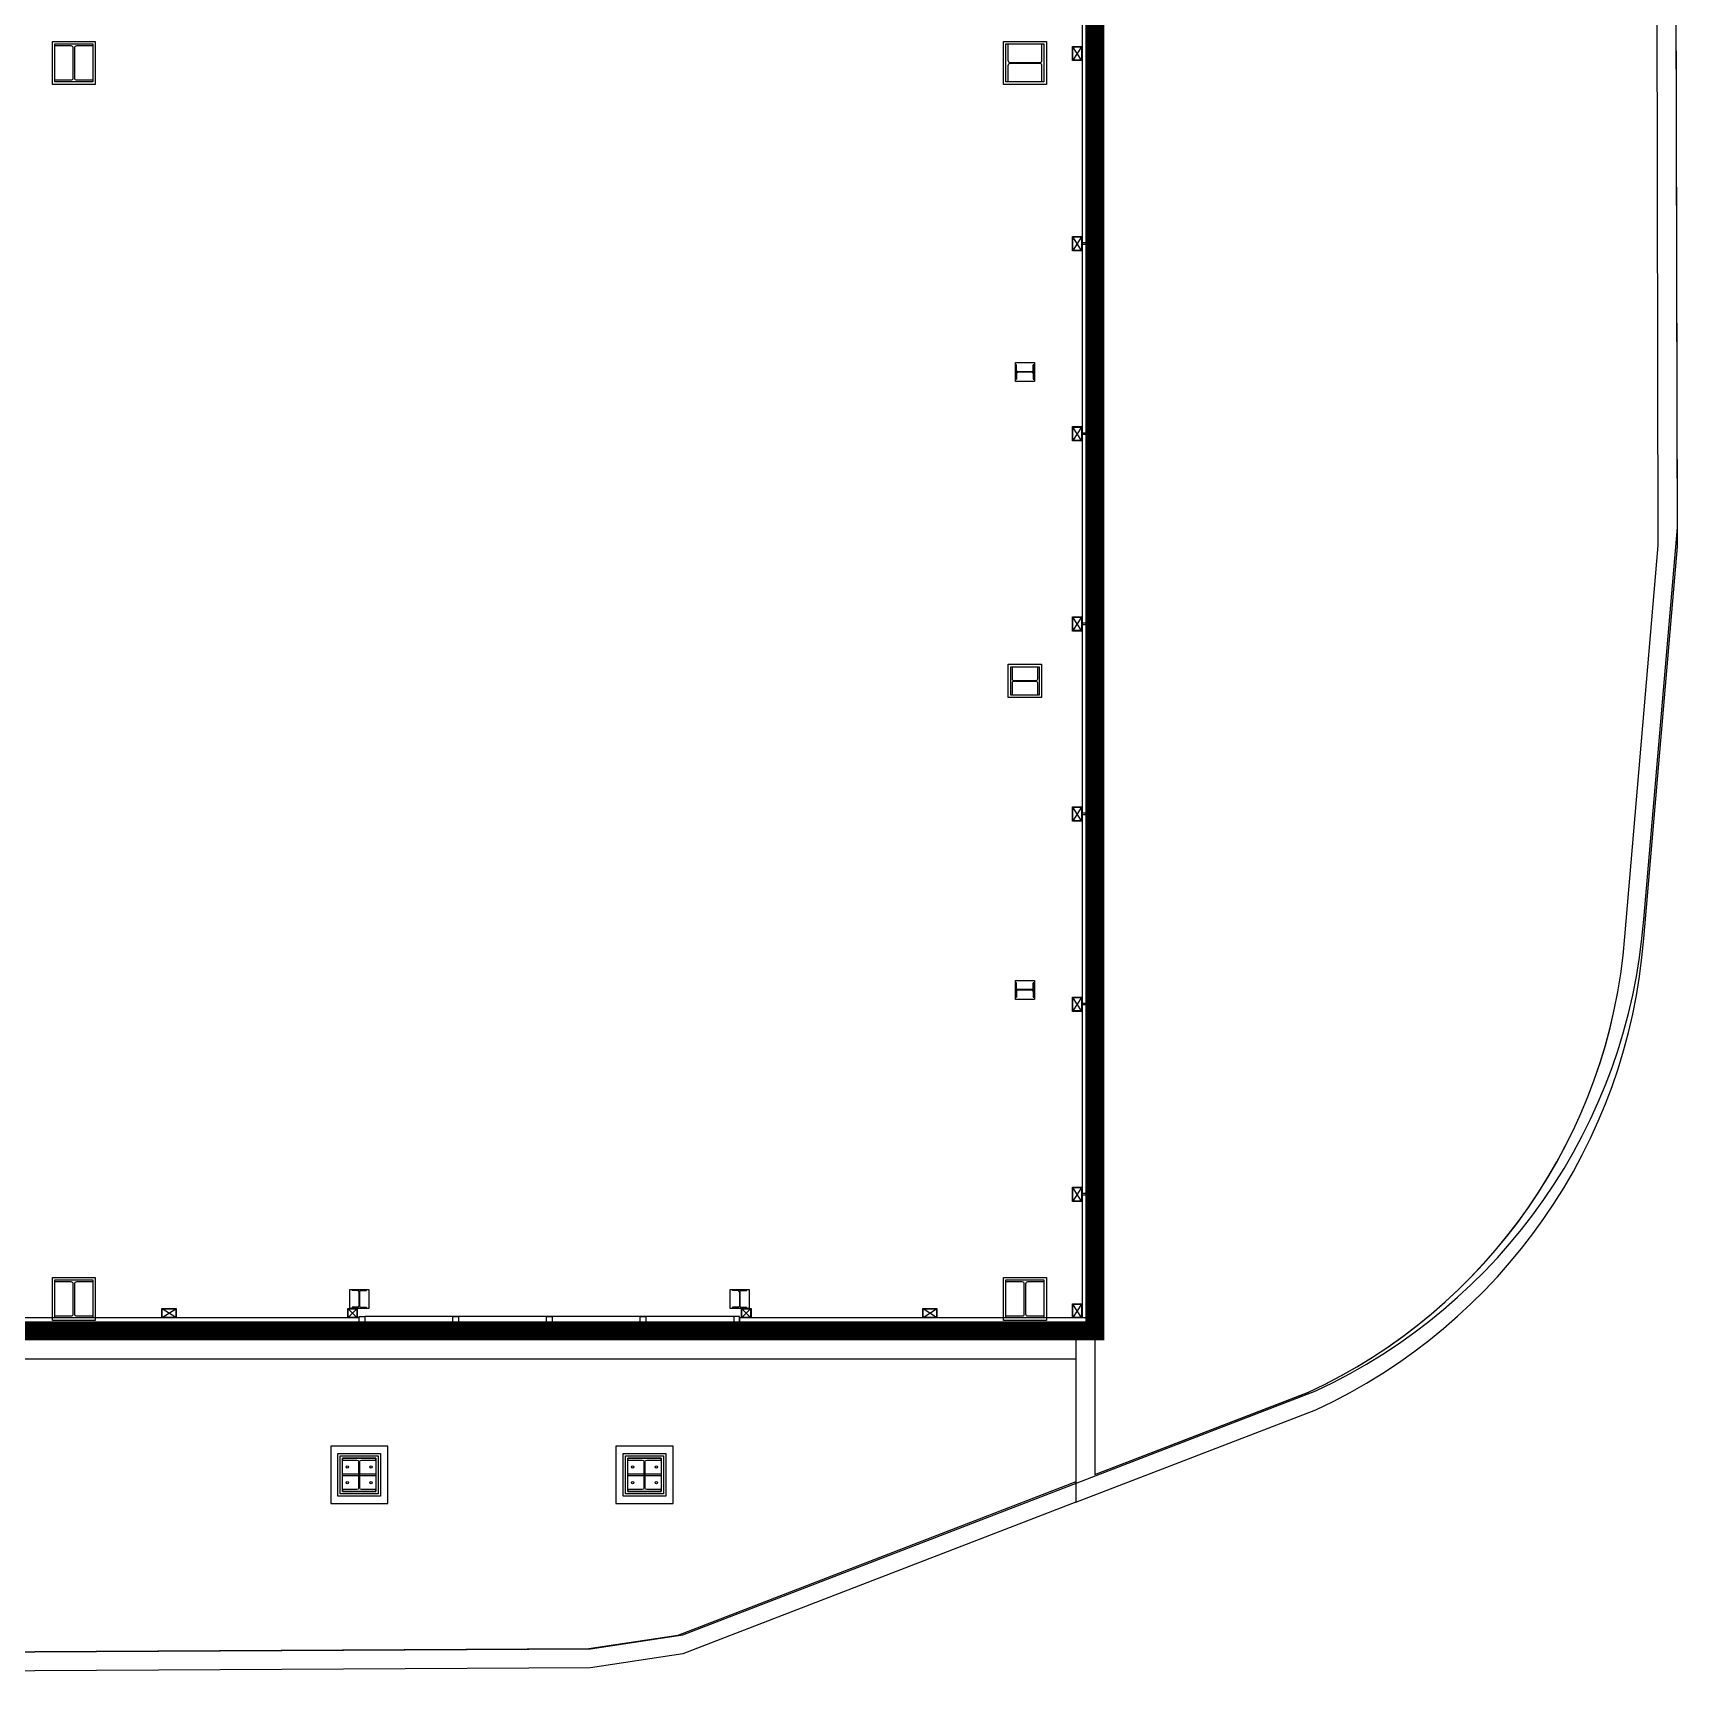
# Model space of a CAD drawing. Header units: millimetres. Extents: x 0 to 420500, y 0 to 297000.
# Drawn here: x 183277 to 200568, y 203247 to 220723 of the extents above; entities that cross this region are included whole.
import ezdxf

# ---------------------------------------------------------------- set-up
doc = ezdxf.new("R2010")
doc.units = ezdxf.units.MM
doc.header["$LTSCALE"] = 500
doc.linetypes.add('HID', pattern=[2.3, 1.5, -0.8])
for name, color, linetype in [('AA-WAXM-FRAM', 7, 'Continuous'), ('AX', 2, 'Continuous'), ('BACK', 8, 'Continuous'), ('메탈판넬-2', 8, 'Continuous')]:
    doc.layers.add(name, color=color, linetype=linetype)

# ---------------------------------------------------------------- blocks, each defined once
blk = doc.blocks.new('SQ-PIPE-100X100X4.5T')
at = {"layer": 'BACK'}
for p, q in [((-89, 8), (46, 8)), ((-89, -8), (46, -8))]:
    blk.add_line(p, q, dxfattribs=at)
blk.add_circle((-69, 0), 7.5, dxfattribs=at)
blk.add_arc((-102, 0), 15.1, 330.1372, 29.8628, dxfattribs=at)
blk = doc.blocks.new('SQ-PIPE-100X100X4.5TS')
at = {"layer": 'BACK'}
for p, q in [((-71, 4), (71, 96)), ((71, 4), (-71, 96))]:
    blk.add_line(p, q, dxfattribs=at)
for points in [[(75, 0), (75, 100), (-75, 100), (-75, 0)], [(71, 4), (71, 96), (-71, 96), (-71, 4)]]:
    blk.add_lwpolyline(points, close=True, dxfattribs=at)
blk = doc.blocks.new('SQ-PIPE-100X100X4.5TP')
at = {"layer": 'BACK'}
for p, q in [((-96, 96), (-4, 4)), ((-4, 96), (-96, 4))]:
    blk.add_line(p, q, dxfattribs=at)
for points in [[(0, 100), (0, 0), (-100, 0), (-100, 100)], [(-4, 96), (-4, 4), (-96, 4), (-96, 96)]]:
    blk.add_lwpolyline(points, close=True, dxfattribs=at)
blk = doc.blocks.new('X-PIPE-1PL')
for p in [(63980, -43300), (68120, -43300)]:
    blk.add_blockref('SQ-PIPE-100X100X4.5TP', p)
at = {"layer": 'AA-WAXM-FRAM', "xscale": -1}
for p in [(71646, -32000), (71646, -34000), (71646, -34000), (71646, -36000), (71646, -38000), (71646, -38000), (71646, -40000), (71646, -42000)]:
    blk.add_blockref('SQ-PIPE-100X100X4.5T', p, dxfattribs=at)
at = {"layer": '메탈판넬-2', "rotation": 90}
for p, xscale in [((71600, -30000), -1.000000000000002), ((71600, -32000), -1.000000000000002), ((71600, -34000), -1.000000000000002), ((71600, -36000), -1.000000000000002), ((71600, -38000), -1.000000000000002), ((71600, -40000), -1.000000000000002), ((71600, -42000), -1.000000000000003), ((71600, -43225), -1.000000000000001)]:
    blk.add_blockref('SQ-PIPE-100X100X4.5TS', p, dxfattribs=dict(at, xscale=xscale))
at = {"layer": '메탈판넬-2', "xscale": -1}
for p in [(62000, -43300), (70000, -43300)]:
    blk.add_blockref('SQ-PIPE-100X100X4.5TS', p, dxfattribs=at)
blk = doc.blocks.new('1층 창문-1')
at = {"layer": 'BACK'}
for p, q in [((105500, 42615), (105560, 42615)), ((105500, 42465), (105500, 42615)), ((105560, 42489), (105500, 42489)), ((105530, 42489), (105530, 42465)), ((105560, 42615), (105560, 42489)), ((106515, 42488), (106515, 42464)), ((107500, 42488), (107500, 42464)), ((108485, 42488), (108485, 42464)), ((109440, 42615), (109440, 42489)), ((109500, 42615), (109440, 42615)), ((109440, 42489), (109500, 42489)), ((109470, 42489), (109470, 42465)), ((109500, 42465), (109500, 42615)), ((105530, 42465), (105500, 42465)), ((109470, 42465), (109500, 42465))]:
    blk.add_line(p, q, dxfattribs=at)
at = {"layer": 'BACK', "linetype": 'Continuous', "ltscale": 2}
for p, q in [((105530, 42489), (109500, 42489)), ((105530, 42465), (109470, 42465))]:
    blk.add_line(p, q, dxfattribs=at)
at = {"layer": 'BACK', "linetype": 'Continuous'}
blk.add_line((109500, 42615), (105560, 42615), dxfattribs=at)
at = {"layer": 'BACK'}
for points in [[(106485, 42614), (106545, 42614), (106545, 42488), (106485, 42488)], [(107470, 42614), (107530, 42614), (107530, 42488), (107470, 42488)], [(108455, 42614), (108515, 42614), (108515, 42488), (108455, 42488)]]:
    blk.add_lwpolyline(points, close=True, dxfattribs=at)
blk = doc.blocks.new('S-SC3')
at = {"layer": 'BACK'}
for points in [[(-225, 225), (225, 225), (225, -225), (-225, -225)], [(-200, 200), (200, 200), (200, -200), (-200, -200)]]:
    blk.add_lwpolyline(points, close=True, dxfattribs=at)
blk.add_lwpolyline([(-200, -200), (-200, -179), (-28.5, -179, 0.4142136), (-6.5, -157), (-6.5, 157, 0.4142136), (-28.5, 179), (-200, 179), (-200, 200), (200, 200), (200, 179), (28.5, 179, 0.4142136), (6.5, 157), (6.5, -157, 0.4142136), (28.5, -179), (200, -179), (200, -200)], format="xyb", close=True, dxfattribs=at)
blk = doc.blocks.new('S-SC3A')
at = {"layer": 'BACK'}
for points in [[(-175, 175), (175, 175), (175, -175), (-175, -175)], [(-150, 150), (150, 150), (150, -150), (-150, -150)]]:
    blk.add_lwpolyline(points, close=True, dxfattribs=at)
blk.add_lwpolyline([(-150, -150), (-150, -135), (-23, -135, 0.414214), (-5, -117), (-5, 117, 0.414214), (-23, 135), (-150, 135), (-150, 150), (150, 150), (150, 135), (23, 135, 0.414214), (5, 117), (5, -117, 0.414214), (23, -135), (150, -135), (150, -150)], format="xyb", close=True, dxfattribs=at)
blk = doc.blocks.new('S-SC21')
at = {"layer": 'BACK'}
for points in [[(-225, 225), (225, 225), (225, -225), (-225, -225)], [(-200, 200), (200, 200), (200, -200), (-200, -200)], [(-175, 175), (175, 175), (175, -175), (-175, -175)], [(-175, 9.5), (-6, 9.5), (-6, -9.5), (-175, -9.5)], [(6, 9.5), (175, 9.5), (175, -9.5), (6, -9.5)]]:
    blk.add_lwpolyline(points, close=True, dxfattribs=at)
blk.add_lwpolyline([(-175, -175), (175, -175), (175, -156), (25.25, -156, -0.41421356), (6, -136.75), (6, 136.75, -0.41421356), (25.25, 156), (175, 156), (175, 175), (-175, 175), (-175, 156), (-25.25, 156, -0.41421356), (-6, 136.75), (-6, -136.75, -0.41421356), (-25.25, -156), (-175, -156)], format="xyb", close=True, dxfattribs=at)
for centre in [(-125, 82.75), (125, 82.75), (-125, -82.75), (125, -82.75)]:
    blk.add_circle(centre, 12, dxfattribs=at)
blk = doc.blocks.new('S-SC2')
at = {"layer": 'BACK'}
for points in [[(-225, 225), (225, 225), (225, -225), (-225, -225)], [(-200, 200), (200, 200), (200, -200), (-200, -200)]]:
    blk.add_lwpolyline(points, close=True, dxfattribs=at)
blk.add_lwpolyline([(-200, -200), (-200, -179), (-28.5, -179, 0.4142136), (-6.5, -157), (-6.5, 157, 0.4142136), (-28.5, 179), (-200, 179), (-200, 200), (200, 200), (200, 179), (28.5, 179, 0.4142136), (6.5, 157), (6.5, -157, 0.4142136), (28.5, -179), (200, -179), (200, -200)], format="xyb", close=True, dxfattribs=at)
blk = doc.blocks.new('S-SC1')
at = {"layer": 'BACK'}
for points in [[(-225, 225), (225, 225), (225, -225), (-225, -225)], [(-200, 200), (200, 200), (200, -200), (-200, -200)]]:
    blk.add_lwpolyline(points, close=True, dxfattribs=at)
blk.add_lwpolyline([(-200, -200), (-200, -179), (-28.5, -179, 0.4142136), (-6.5, -157), (-6.5, 157, 0.4142136), (-28.5, 179), (-200, 179), (-200, 200), (200, 200), (200, 179), (28.5, 179, 0.4142136), (6.5, 157), (6.5, -157, 0.4142136), (28.5, -179), (200, -179), (200, -200)], format="xyb", close=True, dxfattribs=at)
blk = doc.blocks.new('*U728')
for p, q in [((59, 185), (0, 185)), ((91, 185), (150, 185)), ((59, 9), (0, 9)), ((72, 172), (72, 22)), ((78, 172), (78, 22)), ((91, 9), (150, 9))]:
    blk.add_line(p, q)
for points in [[(150, 185), (150, 194), (0, 194), (0, 185)], [(0, 9), (0, 0), (150, 0), (150, 9)]]:
    blk.add_lwpolyline(points)
for centre, start, end in [((59, 172), 0, 90), ((91, 172), 90, 180), ((59, 22), 270, 0), ((91, 22), 180, 270)]:
    blk.add_arc(centre, 13, start, end)
blk = doc.blocks.new('S-WC1')
at = {"layer": 'BACK'}
blk.add_lwpolyline([(-100, 100), (100, 100), (100, -100), (-100, -100)], close=True, dxfattribs=at)
blk.add_blockref('*U728', (-75, -97), dxfattribs=at)

msp = doc.modelspace()

# ---------------------------------------------------------------- linework, layer by layer
at = {"layer": 'AX', "color": 6, "linetype": 'HID', "const_width": 200}
msp.add_lwpolyline([(122269, 250945), (194439, 250945), (194439, 236875), (197139, 236875), (197139, 229360), (194439, 229360), (194439, 207075), (158604, 207075), (158604, 206175), (153604, 206175), (153604, 207075), (134604, 207075), (134604, 206175), (129604, 206175), (129604, 207075), (122269, 207075), (122269, 250945)], dxfattribs=at)
at = {"layer": 'BACK'}
for p, q in [((194439, 221980), (194439, 207075)), ((194304, 221345), (194304, 207210)), ((194239, 205271), (196762, 206244))]:
    msp.add_line(p, q, dxfattribs=at)
for points in [[(112244, 203518), (120642, 203494), (130681, 203493), (132434, 203447), (138853, 203535), (146721, 203516), (155384, 203509), (158577, 203523), (166483, 203614), (175348, 203624), (182642, 203696), (189135, 203730), (190106, 203877), (196762, 206444, 0.271364), (200211, 211401), (200564, 215525), (200553, 221261), (200565, 239424), (200561, 246030), (200299, 251073), (200486, 255535)], [(196762, 206244, 0.271364), (200211, 211201), (200564, 215325), (200553, 221061), (200568, 241060), (194439, 241060)], [(196678, 206425, 0.271398), (200012, 211218), (200363, 215334), (200353, 221061), (200368, 240860), (194439, 240860)]]:
    msp.add_lwpolyline(points, format="xyb", dxfattribs=at)
msp.add_lwpolyline([(200368, 240860), (194439, 240860), (194439, 237075), (197939, 237075), (197939, 221980), (194439, 221980), (194439, 205562), (196684, 206428, 0.271099), (200012, 211218), (200363, 215334), (200353, 221061)], format="xyb", close=True, dxfattribs=at)
for points in [[(186704, 207075), (186704, 207210), (182704, 207210), (182704, 207075)], [(158104, 207075), (194239, 207075), (194239, 206775), (158104, 206775)], [(187004, 205260), (187004, 205860), (186404, 205860), (186404, 205260)], [(190004, 205260), (190004, 205860), (189404, 205860), (189404, 205260)]]:
    msp.add_lwpolyline(points, close=True, dxfattribs=at)
for points in [[(194439, 207210), (190704, 207210), (190704, 207075), (194439, 207075)], [(194239, 207075), (194239, 205271)], [(194439, 207075), (194439, 205562), (196690, 206430)], [(194239, 205485), (190054, 203871), (189119, 203730), (182640, 203696), (175347, 203624), (166482, 203614), (158575, 203523), (158104, 203521)], [(194239, 205271), (190106, 203677), (189135, 203530), (182642, 203496), (175348, 203424), (166483, 203414), (158577, 203323), (155384, 203309), (146721, 203316), (138853, 203335), (132434, 203247), (130681, 203293), (120642, 203294)]]:
    msp.add_lwpolyline(points, dxfattribs=at)

# ---------------------------------------------------------------- block references
for name, p in [('1층 창문-1', (81204, 164610)), ('X-PIPE-1PL', (122704, 250510)), ('S-SC1', (183704, 220410)), ('S-SC2', (183704, 207410)), ('S-SC3', (193704, 207410)), ('S-WC1', (186704, 207410)), ('S-WC1', (190704, 207410)), ('S-SC21', (186704, 205560)), ('S-SC21', (189704, 205560))]:
    msp.add_blockref(name, p, dxfattribs=at)
at = {"layer": 'BACK', "rotation": 270}
for name, p in [('S-SC3', (193704, 220410)), ('S-WC1', (193704, 217160)), ('S-SC3A', (193704, 213910)), ('S-WC1', (193704, 210660))]:
    msp.add_blockref(name, p, dxfattribs=at)

doc.saveas('drawing.dxf')
